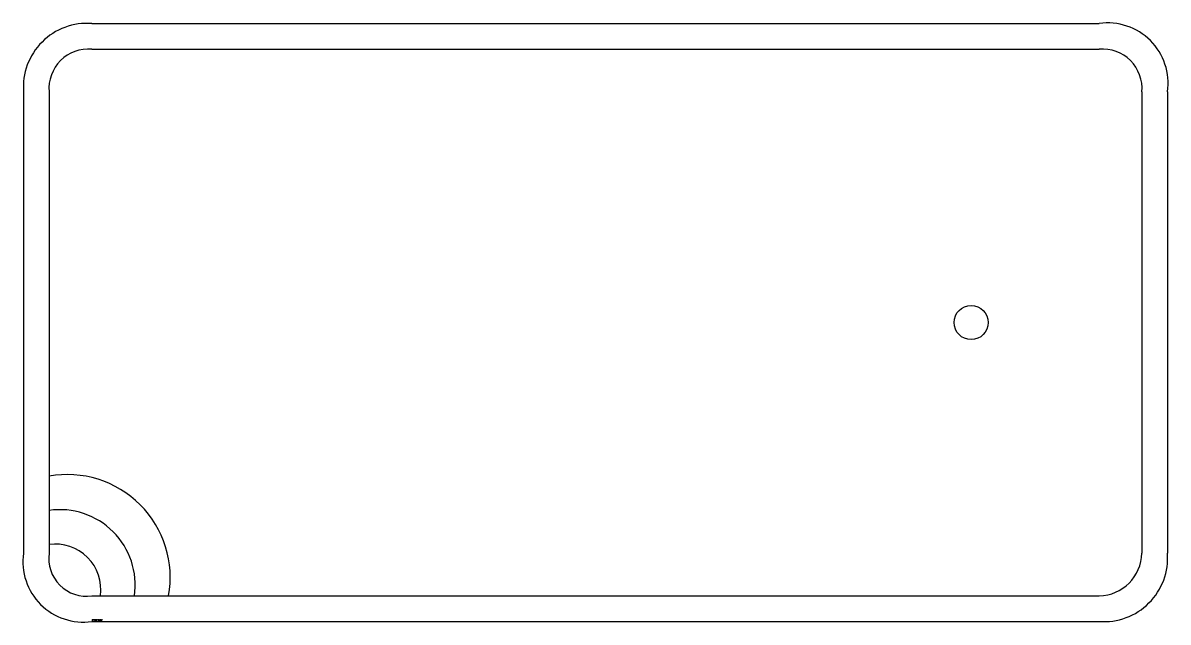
# Model space of a CAD drawing. Extents: x -23 to 363, y 0 to 202.
import ezdxf

# ---------------------------------------------------------------- set-up
doc = ezdxf.new("R2010")
doc.units = 0
doc.header["$MEASUREMENT"] = 0
doc.layers.get('0').update_dxf_attribs({"linetype": 'CONTINUOUS'})
doc.styles.add('ATTR', font='romans.shx', dxfattribs={"width": 0.8, "height": 0.7})

msp = doc.modelspace()

# ---------------------------------------------------------------- linework, layer by layer
for p, q in [((0, 201.6001), (339.8404, 201.6001)), ((0, 192.9604), (339.8404, 192.9604)), ((-23.0399, 178.56), (-23.0399, 23.0405)), ((-14.3999, 178.56), (-14.3999, 23.0405)), ((354.2404, 178.56), (354.2404, 23.0405)), ((362.8804, 178.56), (362.8804, 23.0405)), ((0, 8.6401), (339.8404, 8.6401)), ((0, 0), (339.8404, 0))]:
    msp.add_line(p, q)
msp.add_circle((296.6404, 100.8002), 5.76)
for centre, radius, start, end in [((-1.5927, 180.1528), 21.5063, 85.75287, 184.2471), ((342.7204, 181.4399), 20.3647, 351.8699, 98.1301), ((-1.1657, 179.726), 13.2855, 84.96621, 185.0338), ((341.0054, 179.726), 13.2855, 354.9662, 95.03378), ((-8.2035, 14.8364), 34.6817, 349.7081, 100.292), ((-10.784, 12.2563), 25.4423, 351.8291, 98.17087), ((-12.2133, 10.8266), 15.2509, 351.7565, 98.24345), ((-2.8799, 20.1606), 20.3647, 171.8699, 278.1301), ((-1.808, 21.2324), 12.7211, 171.8291, 278.1709), ((341.4324, 21.4477), 21.5063, 265.7529, 4.247129), ((339.4804, 23.4003), 14.7644, 271.3972, 358.6028)]:
    msp.add_arc(centre, radius, start, end)

# ---------------------------------------------------------------- texts
at = {"style": 'ATTR', "width": 0.8, "flags": 9}
msp.add_attdef('ESTCODE', (0, 0), '', height=0.7, dxfattribs=at)

doc.saveas('drawing.dxf')
